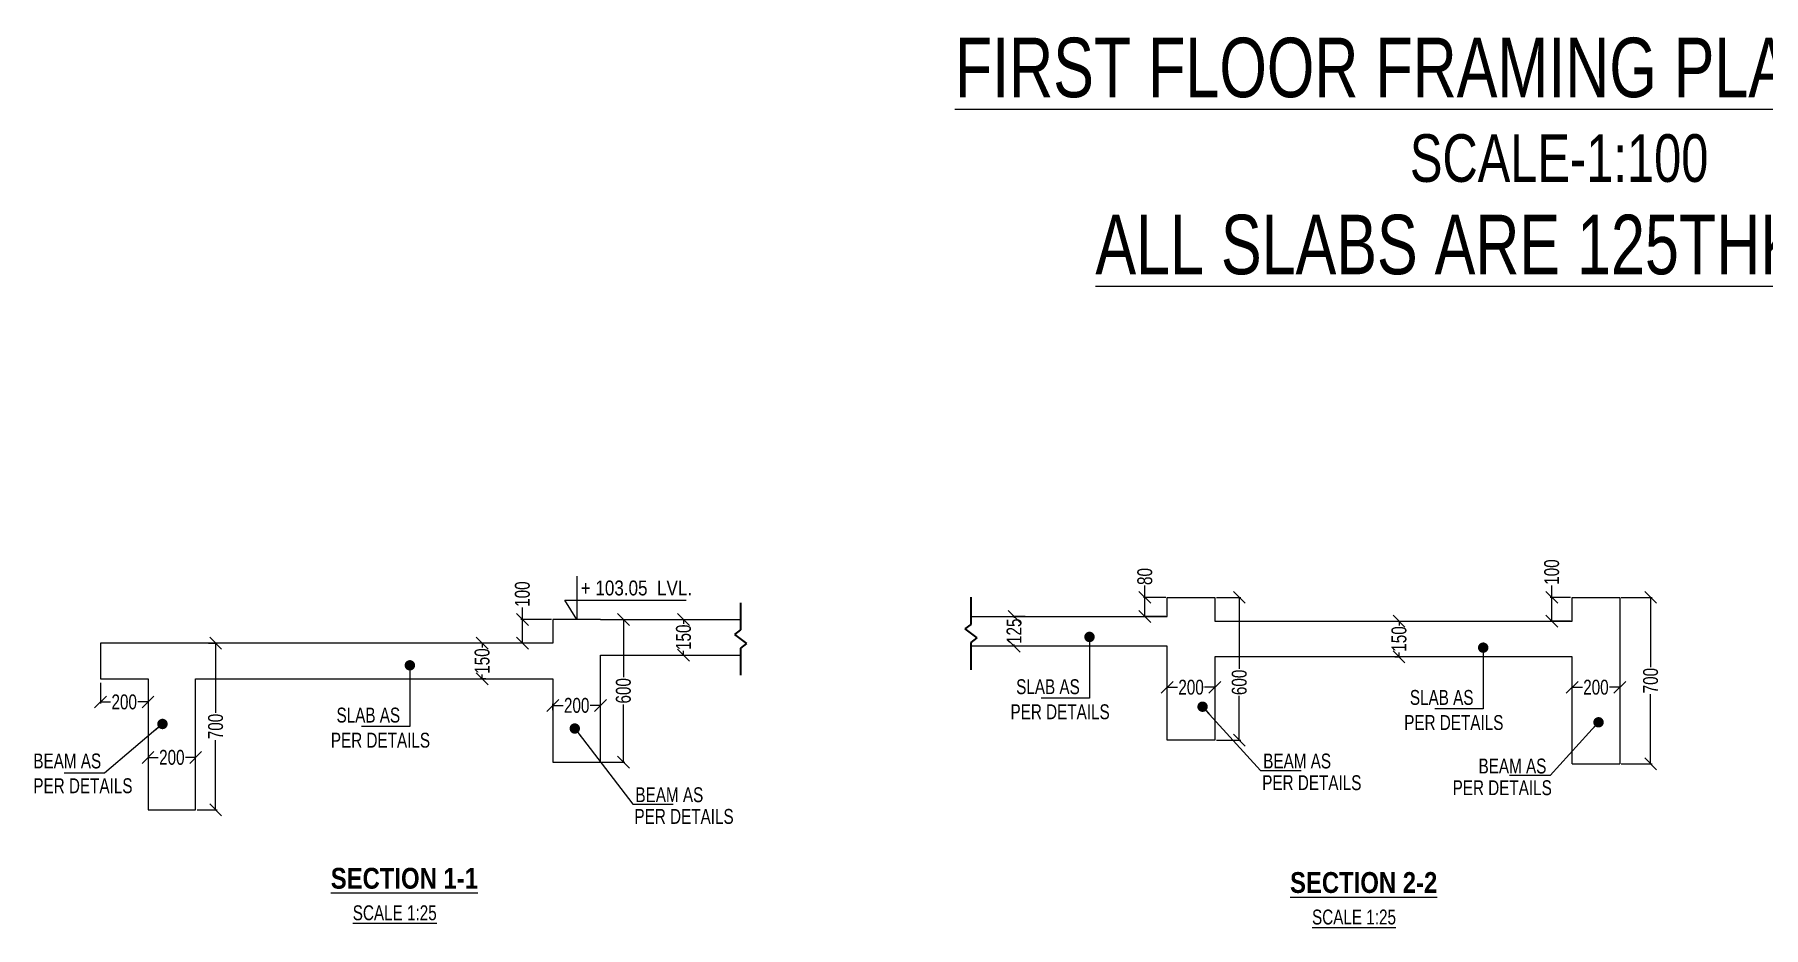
# Model space of a CAD drawing. Header units: millimetres. Extents: x 1798 to 243113, y 1193 to 150435.
# Drawn here: x 142742 to 150001, y 113868 to 117620 of the extents above; entities that cross this region are included whole.
import ezdxf

# ---------------------------------------------------------------- set-up
doc = ezdxf.new("R2010")
doc.units = ezdxf.units.MM
doc.linetypes.add('CONTINU', pattern=[0])
for name, color, linetype, lineweight in [('-S-TEXT', 6, 'Continuous', 0), ('A-DETL-____-MEDM', 7, 'Continuous', 30), ('LOW WALL', 6, 'Continuous', 20), ('S - COL', 5, 'Continuous', 13), ('S - SEC CUT', 5, 'Continuous', 13), ('S-BEAM', 7, 'Continuous', 9), ('SEC TEXT', 50, 'Continuous', 5)]:
    doc.layers.add(name, color=color, linetype=linetype, lineweight=lineweight)
doc.layers.add('BEAM-1', color=7, linetype='CONTINU')
doc.layers.add('TEXT', color=7, linetype='Continuous')
doc.styles.add('ARIAL', font='arial.ttf')
doc.styles.add('sd', font='ARIALNB.TTF')
doc.styles.add('SED', font='ARIALN.TTF', dxfattribs={"height": 250})
doc.styles.add('SOBHA', font='swisscl.ttf')
doc.styles.add('sobha.sed', font='swisscl.ttf')
doc.dimstyles.new('S--25', dxfattribs={"dimscale": 25, "dimtxt": 2.5, "dimasz": 2, "dimexe": 0.25, "dimexo": 0.25, "dimgap": 0.1, "dimtad": 0, "dimdec": 0, "dimrnd": 0.0005, "dimzin": 0, "dimdsep": 46, "dimtxsty": 'SOBHA', "dimblk": 'OBLIQUE', "dimcen": 0.09, "dimclrd": 8, "dimclre": 8, "dimclrt": 6, "dimadec": 0, "dimazin": 0, "dimtfac": 1, "dimtdec": 0, "dimtofl": 0, "dimtmove": 0, "dimatfit": 3, "dimfxl": 0.18, "dimtolj": 1, "dimtzin": 0, "dimlwd": -1, "dimlwe": -1, "dimarcsym": 0})
doc.dimstyles.new('S-25', dxfattribs={"dimscale": 25, "dimtxt": 2.5, "dimasz": 2.5, "dimexe": 0.25, "dimexo": 0.25, "dimgap": 0.1, "dimtad": 0, "dimdec": 0, "dimrnd": 0.0005, "dimzin": 0, "dimdsep": 46, "dimtxsty": 'SOBHA', "dimblk": 'OBLIQUE', "dimcen": 0.09, "dimclrd": 8, "dimclre": 8, "dimclrt": 6, "dimadec": 0, "dimazin": 0, "dimtfac": 1, "dimtdec": 0, "dimtofl": 0, "dimtmove": 0, "dimatfit": 3, "dimfxl": 0.18, "dimtolj": 1, "dimtzin": 0, "dimlwd": -1, "dimlwe": -1, "dimarcsym": 0})

# ---------------------------------------------------------------- blocks, each defined once
blk = doc.blocks.new('_OBLIQUE')
at = {"color": 0, "linetype": 'ByBlock'}
blk.add_line((-0.5, -0.5), (0.5, 0.5), dxfattribs=at)
blk = doc.blocks.new('*D444')
at = {"layer": 'S - COL', "color": 8, "transparency": 16777216}
for p, q in [((143018.3, 114895.8), (143018.3, 114808.8)), ((143018.3, 114815.1), (143061.2, 114815.1)), ((143218.3, 114815.1), (143175.3, 114815.1)), ((143218.3, 114829), (143218.3, 114808.8))]:
    blk.add_line(p, q, dxfattribs=at)
at = {"layer": 'S - COL', "color": 8, "transparency": 16777216, "xscale": 50, "yscale": 50, "zscale": 50, "rotation": 180}
blk.add_blockref('_OBLIQUE', (143018.3, 114815.1), dxfattribs=at)
at = {"layer": 'S - COL', "color": 8, "transparency": 16777216, "xscale": 50, "yscale": 50, "zscale": 50}
blk.add_blockref('_OBLIQUE', (143218.3, 114815.1), dxfattribs=at)
at = {"layer": 'S - COL', "color": 6, "transparency": 16777216, "insert": (143118.3, 114815.1), "char_height": 62.5, "attachment_point": 5, "style": 'SOBHA'}
blk.add_mtext('\\A1;200', dxfattribs=at)
blk = doc.blocks.new('*D445')
at = {"layer": 'S - COL', "color": 8, "transparency": 16777216}
for p, q in [((143218.3, 114582.1), (143261.2, 114582.1)), ((143418.3, 114582.1), (143375.3, 114582.1))]:
    blk.add_line(p, q, dxfattribs=at)
at = {"layer": 'S - COL', "color": 8, "transparency": 16777216, "xscale": 50, "yscale": 50, "zscale": 50, "rotation": 180}
blk.add_blockref('_OBLIQUE', (143218.3, 114582.1), dxfattribs=at)
at = {"layer": 'S - COL', "color": 8, "transparency": 16777216, "xscale": 50, "yscale": 50, "zscale": 50}
blk.add_blockref('_OBLIQUE', (143418.3, 114582.1), dxfattribs=at)
at = {"layer": 'S - COL', "color": 6, "transparency": 16777216, "insert": (143318.3, 114582.1), "char_height": 62.5, "attachment_point": 5, "style": 'SOBHA'}
blk.add_mtext('\\A1;200', dxfattribs=at)
blk = doc.blocks.new('*D446')
at = {"layer": 'S - COL', "color": 8, "transparency": 16777216}
for p, q in [((143472.7, 115062.1), (143508.5, 115062.1)), ((143502.2, 115062.1), (143502.2, 114769)), ((143502.2, 114362.1), (143502.2, 114655.2)), ((143424.5, 114362.1), (143508.5, 114362.1))]:
    blk.add_line(p, q, dxfattribs=at)
at = {"layer": 'S - COL', "color": 8, "transparency": 16777216, "xscale": 50, "yscale": 50, "zscale": 50}
for p, rotation in [((143502.2, 115062.1), 90), ((143502.2, 114362.1), 270)]:
    blk.add_blockref('_OBLIQUE', p, dxfattribs=dict(at, rotation=rotation))
at = {"layer": 'S - COL', "color": 6, "transparency": 16777216, "insert": (143502.2, 114712.1), "char_height": 62.5, "attachment_point": 5, "rotation": 90, "style": 'SOBHA'}
blk.add_mtext('\\A1;700', dxfattribs=at)
blk = doc.blocks.new('*D447')
at = {"layer": 'S - COL', "color": 8, "transparency": 16777216}
for p, q in [((144918.3, 114781.3), (144918.3, 114806.7)), ((144918.3, 114800.5), (144961.2, 114800.5)), ((145118.3, 114800.5), (145075.3, 114800.5)), ((145118.3, 114781.3), (145118.3, 114806.7))]:
    blk.add_line(p, q, dxfattribs=at)
at = {"layer": 'S - COL', "color": 8, "transparency": 16777216, "xscale": 50, "yscale": 50, "zscale": 50, "rotation": 180}
blk.add_blockref('_OBLIQUE', (144918.3, 114800.5), dxfattribs=at)
at = {"layer": 'S - COL', "color": 8, "transparency": 16777216, "xscale": 50, "yscale": 50, "zscale": 50}
blk.add_blockref('_OBLIQUE', (145118.3, 114800.5), dxfattribs=at)
at = {"layer": 'S - COL', "color": 6, "transparency": 16777216, "insert": (145018.3, 114800.5), "char_height": 62.5, "attachment_point": 5, "style": 'SOBHA'}
blk.add_mtext('\\A1;200', dxfattribs=at)
blk = doc.blocks.new('*D448')
at = {"layer": 'S - COL', "color": 8, "transparency": 16777216}
for p, q in [((145124.5, 115162.1), (145220.7, 115162.1)), ((145214.5, 115162.1), (145214.5, 114919.3)), ((145214.5, 114562.1), (145214.5, 114804.9)), ((145124.5, 114562.1), (145220.7, 114562.1))]:
    blk.add_line(p, q, dxfattribs=at)
at = {"layer": 'S - COL', "color": 8, "transparency": 16777216, "xscale": 50, "yscale": 50, "zscale": 50}
for p, rotation in [((145214.5, 115162.1), 90), ((145214.5, 114562.1), 270)]:
    blk.add_blockref('_OBLIQUE', p, dxfattribs=dict(at, rotation=rotation))
at = {"layer": 'S - COL', "color": 6, "transparency": 16777216, "insert": (145214.5, 114862.1), "char_height": 62.5, "attachment_point": 5, "rotation": 90, "style": 'SOBHA'}
blk.add_mtext('\\A1;600', dxfattribs=at)
blk = doc.blocks.new('*D449')
at = {"layer": 'S - COL', "color": 8, "transparency": 16777216}
for p, q in [((144637.3, 115062.1), (144615.1, 115062.1)), ((144621.4, 115062.1), (144621.4, 115043.4)), ((144621.4, 114912.1), (144621.4, 114930.7)), ((144637.3, 114912.1), (144615.1, 114912.1))]:
    blk.add_line(p, q, dxfattribs=at)
at = {"layer": 'S - COL', "color": 8, "transparency": 16777216, "xscale": 50, "yscale": 50, "zscale": 50}
for p, rotation in [((144621.4, 115062.1), 90), ((144621.4, 114912.1), 270)]:
    blk.add_blockref('_OBLIQUE', p, dxfattribs=dict(at, rotation=rotation))
at = {"layer": 'S - COL', "color": 6, "transparency": 16777216, "insert": (144621.4, 114987.1), "char_height": 62.5, "attachment_point": 5, "rotation": 90, "style": 'SOBHA'}
blk.add_mtext('\\A1;150', dxfattribs=at)
blk = doc.blocks.new('*D595')
at = {"layer": 'S - COL', "color": 8, "transparency": 16777216}
for p, q in [((145418.4, 115162.1), (145473.2, 115162.1)), ((145466.9, 115162.1), (145466.9, 115143.4)), ((145418.4, 115012.1), (145473.2, 115012.1)), ((145466.9, 115012.1), (145466.9, 115030.7))]:
    blk.add_line(p, q, dxfattribs=at)
at = {"layer": 'S - COL', "color": 8, "transparency": 16777216, "xscale": 50, "yscale": 50, "zscale": 50}
for p, rotation in [((145466.9, 115162.1), 90), ((145466.9, 115012.1), 270)]:
    blk.add_blockref('_OBLIQUE', p, dxfattribs=dict(at, rotation=rotation))
at = {"layer": 'S - COL', "color": 6, "transparency": 16777216, "insert": (145466.9, 115087.1), "char_height": 62.5, "attachment_point": 5, "rotation": 90, "style": 'SOBHA'}
blk.add_mtext('\\A1;150', dxfattribs=at)
blk = doc.blocks.new('*D596')
at = {"layer": 'S - COL', "color": 8, "transparency": 16777216}
for p, q in [((144790.3, 115162.1), (144790.3, 115212.1)), ((144912, 115162.1), (144784.1, 115162.1)), ((144790.3, 115062.1), (144790.3, 115162.1)), ((144912, 115062.1), (144784.1, 115062.1))]:
    blk.add_line(p, q, dxfattribs=at)
at = {"layer": 'S - COL', "color": 8, "transparency": 16777216, "xscale": 50, "yscale": 50, "zscale": 50}
for p, rotation in [((144790.3, 115162.1), 90), ((144790.3, 115062.1), 270)]:
    blk.add_blockref('_OBLIQUE', p, dxfattribs=dict(at, rotation=rotation))
at = {"layer": 'S - COL', "color": 6, "transparency": 16777216, "insert": (144790.3, 115268.4), "char_height": 62.5, "attachment_point": 5, "rotation": 90, "style": 'SOBHA'}
blk.add_mtext('\\A1;100', dxfattribs=at)
blk = doc.blocks.new('*D450')
at = {"layer": 'S - COL', "color": 8, "transparency": 16777216}
for p, q in [((149404.4, 115254.8), (149534.1, 115254.8)), ((149527.8, 115254.8), (149527.8, 114961.7)), ((149527.8, 114554.8), (149527.8, 114847.9)), ((149404.4, 114554.8), (149534.1, 114554.8))]:
    blk.add_line(p, q, dxfattribs=at)
at = {"layer": 'S - COL', "color": 8, "transparency": 16777216, "xscale": 50, "yscale": 50, "zscale": 50}
for p, rotation in [((149527.8, 115254.8), 90), ((149527.8, 114554.8), 270)]:
    blk.add_blockref('_OBLIQUE', p, dxfattribs=dict(at, rotation=rotation))
at = {"layer": 'S - COL', "color": 6, "transparency": 16777216, "insert": (149527.8, 114904.8), "char_height": 62.5, "attachment_point": 5, "rotation": 90, "style": 'SOBHA'}
blk.add_mtext('\\A1;700', dxfattribs=at)
blk = doc.blocks.new('*D451')
at = {"layer": 'S - COL', "color": 8, "transparency": 16777216}
for p, q in [((149112.5, 115254.8), (149112.5, 115304.8)), ((149191.9, 115254.8), (149106.3, 115254.8)), ((149112.5, 115154.8), (149112.5, 115254.8)), ((149191.9, 115154.8), (149106.3, 115154.8))]:
    blk.add_line(p, q, dxfattribs=at)
at = {"layer": 'S - COL', "color": 8, "transparency": 16777216, "xscale": 50, "yscale": 50, "zscale": 50}
for p, rotation in [((149112.5, 115254.8), 90), ((149112.5, 115154.8), 270)]:
    blk.add_blockref('_OBLIQUE', p, dxfattribs=dict(at, rotation=rotation))
at = {"layer": 'S - COL', "color": 6, "transparency": 16777216, "insert": (149112.5, 115361.1), "char_height": 62.5, "attachment_point": 5, "rotation": 90, "style": 'SOBHA'}
blk.add_mtext('\\A1;100', dxfattribs=at)
blk = doc.blocks.new('*D452')
at = {"layer": 'S - COL', "color": 8, "transparency": 16777216}
for p, q in [((147404.1, 115254.8), (147404.1, 115304.8)), ((147491.9, 115254.8), (147397.8, 115254.8)), ((147404.1, 115174.8), (147404.1, 115254.8)), ((147491.9, 115174.8), (147397.8, 115174.8))]:
    blk.add_line(p, q, dxfattribs=at)
at = {"layer": 'S - COL', "color": 8, "transparency": 16777216, "xscale": 50, "yscale": 50, "zscale": 50}
for p, rotation in [((147404.1, 115254.8), 90), ((147404.1, 115174.8), 270)]:
    blk.add_blockref('_OBLIQUE', p, dxfattribs=dict(at, rotation=rotation))
at = {"layer": 'S - COL', "color": 6, "transparency": 16777216, "insert": (147404.1, 115342.4), "char_height": 62.5, "attachment_point": 5, "rotation": 90, "style": 'SOBHA'}
blk.add_mtext('\\A1;80', dxfattribs=at)
blk = doc.blocks.new('*D453')
at = {"layer": 'S - COL', "color": 8, "transparency": 16777216}
for p, q in [((147704.4, 115254.8), (147806.9, 115254.8)), ((147800.6, 115254.8), (147800.6, 114954.8)), ((147800.6, 114654.8), (147800.6, 114840.3)), ((147704.4, 114654.8), (147806.9, 114654.8))]:
    blk.add_line(p, q, dxfattribs=at)
at = {"layer": 'S - COL', "color": 8, "transparency": 16777216, "xscale": 50, "yscale": 50, "zscale": 50}
for p, rotation in [((147800.6, 115254.8), 90), ((147800.6, 114654.8), 270)]:
    blk.add_blockref('_OBLIQUE', p, dxfattribs=dict(at, rotation=rotation))
at = {"layer": 'S - COL', "color": 6, "transparency": 16777216, "insert": (147800.6, 114897.5), "char_height": 62.5, "attachment_point": 5, "rotation": 90, "style": 'SOBHA'}
blk.add_mtext('\\A1;600', dxfattribs=at)
blk = doc.blocks.new('*D454')
at = {"layer": 'S - COL', "color": 8, "transparency": 16777216}
for p, q in [((148454.4, 115154.8), (148477.5, 115154.8)), ((148471.3, 115154.8), (148471.3, 115136.1)), ((148454.4, 115004.8), (148477.5, 115004.8)), ((148471.3, 115004.8), (148471.3, 115023.4))]:
    blk.add_line(p, q, dxfattribs=at)
at = {"layer": 'S - COL', "color": 8, "transparency": 16777216, "xscale": 50, "yscale": 50, "zscale": 50}
for p, rotation in [((148471.3, 115154.8), 90), ((148471.3, 115004.8), 270)]:
    blk.add_blockref('_OBLIQUE', p, dxfattribs=dict(at, rotation=rotation))
at = {"layer": 'S - COL', "color": 6, "transparency": 16777216, "insert": (148471.3, 115079.8), "char_height": 62.5, "attachment_point": 5, "rotation": 90, "style": 'SOBHA'}
blk.add_mtext('\\A1;150', dxfattribs=at)
blk = doc.blocks.new('*D455')
at = {"layer": 'S - COL', "color": 8, "transparency": 16777216}
for p, q in [((147498.1, 114883.2), (147498.1, 114883.2)), ((147498.1, 114876.9), (147541.1, 114876.9)), ((147698.1, 114876.9), (147655.2, 114876.9))]:
    blk.add_line(p, q, dxfattribs=at)
at = {"layer": 'S - COL', "color": 8, "transparency": 16777216, "xscale": 50, "yscale": 50, "zscale": 50, "rotation": 180}
blk.add_blockref('_OBLIQUE', (147498.1, 114876.9), dxfattribs=at)
at = {"layer": 'S - COL', "color": 8, "transparency": 16777216, "xscale": 50, "yscale": 50, "zscale": 50}
blk.add_blockref('_OBLIQUE', (147698.1, 114876.9), dxfattribs=at)
at = {"layer": 'S - COL', "color": 6, "transparency": 16777216, "insert": (147598.1, 114876.9), "char_height": 62.5, "attachment_point": 5, "style": 'SOBHA'}
blk.add_mtext('\\A1;200', dxfattribs=at)
blk = doc.blocks.new('*D456')
at = {"layer": 'S - COL', "color": 8, "transparency": 16777216}
for p, q in [((146901.3, 115174.8), (146848.8, 115174.8)), ((146855.1, 115174.8), (146855.1, 115168.6)), ((146901.3, 115049.8), (146848.8, 115049.8)), ((146855.1, 115049.8), (146855.1, 115056))]:
    blk.add_line(p, q, dxfattribs=at)
at = {"layer": 'S - COL', "color": 8, "transparency": 16777216, "xscale": 50, "yscale": 50, "zscale": 50}
for p, rotation in [((146855.1, 115174.8), 90), ((146855.1, 115049.8), 270)]:
    blk.add_blockref('_OBLIQUE', p, dxfattribs=dict(at, rotation=rotation))
at = {"layer": 'S - COL', "color": 6, "transparency": 16777216, "insert": (146855.1, 115112.3), "char_height": 62.5, "attachment_point": 5, "rotation": 90, "style": 'SOBHA'}
blk.add_mtext('\\A1;125', dxfattribs=at)
blk = doc.blocks.new('*D457')
at = {"layer": 'S - COL', "color": 8, "transparency": 16777216}
for p, q in [((149198.1, 114883.2), (149198.1, 114883.2)), ((149198.1, 114876.9), (149241.1, 114876.9)), ((149398.1, 114876.9), (149355.2, 114876.9))]:
    blk.add_line(p, q, dxfattribs=at)
at = {"layer": 'S - COL', "color": 8, "transparency": 16777216, "xscale": 50, "yscale": 50, "zscale": 50, "rotation": 180}
blk.add_blockref('_OBLIQUE', (149198.1, 114876.9), dxfattribs=at)
at = {"layer": 'S - COL', "color": 8, "transparency": 16777216, "xscale": 50, "yscale": 50, "zscale": 50}
blk.add_blockref('_OBLIQUE', (149398.1, 114876.9), dxfattribs=at)
at = {"layer": 'S - COL', "color": 6, "transparency": 16777216, "insert": (149298.1, 114876.9), "char_height": 62.5, "attachment_point": 5, "style": 'SOBHA'}
blk.add_mtext('\\A1;200', dxfattribs=at)

msp = doc.modelspace()

# ---------------------------------------------------------------- linework, layer by layer
at = {"layer": 'A-DETL-____-MEDM', "color": 8, "lineweight": 35}
for p, q in [((145706, 115232.3), (145706, 115118)), ((146673.4, 115255.5), (146673.4, 115141.2)), ((146673.4, 115141.2), (146648, 115122.2)), ((145706, 115118), (145680.6, 115099)), ((145680.6, 115099), (145731.4, 115060.9)), ((146648, 115122.2), (146698.8, 115084.1)), ((146698.8, 115084.1), (146673.4, 115065)), ((146673.4, 115065), (146673.4, 114950.7)), ((145731.4, 115060.9), (145706, 115041.8)), ((145706, 115041.8), (145706, 114927.5))]:
    msp.add_line(p, q, dxfattribs=at)
at = {"layer": 'BEAM-1'}
for p, q in [((149198.1, 115254.8), (149398.1, 115254.8)), ((145118.3, 115162.1), (145706, 115162.1)), ((145118.3, 115012.1), (145706, 115012.1)), ((149198.1, 114554.8), (149398.1, 114554.8))]:
    msp.add_line(p, q, dxfattribs=at)
for points in [[(146673.4, 115174.8), (147498.1, 115174.8), (147498.1, 115254.8), (147698.1, 115254.8), (147698.1, 115154.8), (149198.1, 115154.8), (149198.1, 115254.8)], [(149398.1, 115254.8), (149398.1, 114554.8)], [(145118.3, 115162.1), (144918.3, 115162.1), (144918.3, 115062.1), (143418.3, 115062.1), (143418.3, 115062.1), (143018.3, 115062.1), (143018.3, 114912.1), (143218.3, 114912.1), (143218.3, 114362.1), (143418.3, 114362.1), (143418.3, 114912.1), (144918.3, 114912.1), (144918.3, 114562.1), (145118.3, 114562.1), (145118.3, 114962.1), (145118.3, 115012.1)], [(149198.1, 114554.8), (149198.1, 115004.8), (147698.1, 115004.8), (147698.1, 114654.8), (147498.1, 114654.8), (147498.1, 115049.8), (146673.4, 115049.8)]]:
    msp.add_lwpolyline(points, dxfattribs=at)
at = {"layer": 'S - SEC CUT', "color": 9}
msp.add_lwpolyline([(145018.3, 115343.3), (145018.3, 115162.1), (144969.2, 115243.3), (145478.3, 115243.3)], dxfattribs=at)

# ---------------------------------------------------------------- texts
at = {"layer": '-S-TEXT', "linetype": 'Continuous', "ltscale": 150000, "attachment_point": 1, "style": 'ARIAL'}
for s, width, insert, char_height in [('{\\fSwis721 LtCn BT|b0|i0|c0|p34;\\LFIRST FLOOR FRAMING PLAN @103.05M LVL}', 7736.464, (146606.4, 117606.4), 250), ('{\\fSwis721 LtCn BT|b0|i0|c0|p34;\\W1;SCALE-1:100}', 1300.427, (148517, 117200.7), 200)]:
    msp.add_mtext_dynamic_manual_height_columns(s, width=width, gutter_width=250, heights=[0], dxfattribs=dict(at, insert=insert, char_height=char_height))
at = {"layer": '-S-TEXT', "linetype": 'Continuous', "ltscale": 150000, "insert": (147196.4, 116862.5), "char_height": 250, "width": 3743.653, "attachment_point": 1, "style": 'ARIAL'}
msp.add_mtext('{\\fSwis721 LtCn BT|b0|i0|c0|p34;\\W1;\\LALL SLABS ARE 125THK U.O.N}', dxfattribs=at)
at = {"layer": 'LOW WALL', "color": 7, "char_height": 62.5, "style": 'sobha.sed'}
for s, insert, width, attachment_point in [('BEAM AS \\PPER DETAILS', (142736.7, 114598.6), 2170.491, 1), ('\\pxql;{\\LSCALE 1:25}', (145883.4, 113897.2, 259914.1), 1805.445, 9), ('\\pxql;{\\LSCALE 1:25}', (149911.5, 113879.4, 259914.1), 1805.445, 9)]:
    msp.add_mtext(s, dxfattribs=dict(at, insert=insert, width=width, attachment_point=attachment_point))
at = {"layer": 'S - SEC CUT', "color": 4, "insert": (145035.1, 115325.5), "char_height": 62.5, "width": 499.107, "attachment_point": 1, "style": 'SED'}
msp.add_mtext('+ 103.05  LVL.', dxfattribs=at)
at = {"layer": 'SEC TEXT', "color": 1, "linetype": 'ByBlock', "char_height": 87.5, "width": 1682.513, "attachment_point": 1, "rotation": 0.01072, "style": 'sd'}
for s, insert in [('{\\LSECTION 1-1}', (143985.6, 114118.1, 259914.1)), ('{\\LSECTION 2-2}', (148013.7, 114100.3, 259914.1))]:
    msp.add_mtext(s, dxfattribs=dict(at, insert=insert))
at = {"layer": 'TEXT', "style": 'sobha.sed'}
for s, p in [(' SLAB AS', (146845.9, 114848.1, 133055.2)), (' SLAB AS', (148499.1, 114803, 133055.2)), (' SLAB AS', (143992, 114728.8, 133055.2)), ('PER DETAILS', (146839.9, 114742.7, 133055.2)), ('PER DETAILS', (148493.1, 114697.6, 133055.2)), ('PER DETAILS', (143986.1, 114623.4, 133055.2)), ('BEAM AS', (147901.1, 114535.9)), ('BEAM AS', (148805.2, 114514.8)), ('PER DETAILS', (147896.9, 114444.8)), ('PER DETAILS', (148696.4, 114423.6)), ('BEAM AS', (145265, 114394.2)), ('PER DETAILS', (145260.9, 114303.1))]:
    msp.add_text(s, height=62.5, dxfattribs=at).set_placement(p)

# ---------------------------------------------------------------- dimensions: what is measured, and where the dimension line sits
at = {"layer": 'S - COL'}
for base, p1, p2, picture, middle in [((149112.5, 115254.8), (149198.1, 115154.8), (149198.1, 115254.8), '*D451', (149112.5, 115361.1)), ((144790.3, 115162.1), (144918.3, 115062.1), (144918.3, 115162.1), '*D596', (144790.3, 115268.4)), ((149527.8, 114554.8), (149398.1, 115254.8), (149398.1, 114554.8), '*D450', (149527.8, 114904.8)), ((145214.5, 114562.1), (145118.3, 115162.1), (145118.3, 114562.1), '*D448', (145214.5, 114862.1)), ((145466.9, 115012.1), (145412.1, 115162.1), (145412.1, 115012.1), '*D595', (145466.9, 115087.1)), ((146855.1, 115049.8), (146907.6, 115174.8), (146907.6, 115049.8), '*D456', (146855.1, 115112.3)), ((148471.3, 115004.8), (148448.1, 115154.8), (148448.1, 115004.8), '*D454', (148471.3, 115079.8)), ((143502.2, 115062.1), (143418.3, 114362.1), (143466.5, 115062.1), '*D446', (143502.2, 114712.1)), ((144621.4, 114912.1), (144643.5, 115062.1), (144643.5, 114912.1), '*D449', (144621.4, 114987.1))]:
    dim = msp.add_linear_dim(base=base, p1=p1, p2=p2, angle=90, dimstyle='S--25', dxfattribs=at)
    dim.commit()
    dim.dimension.update_dxf_attribs({"geometry": picture, "text_midpoint": middle})
for base, p1, p2, picture, middle in [((147404.1, 115254.8), (147498.1, 115174.8), (147498.1, 115254.8), '*D452', (147404.1, 115342.4)), ((147800.6, 114654.8), (147698.1, 115254.8), (147698.1, 114654.8), '*D453', (147800.6, 114897.5))]:
    dim = msp.add_linear_dim(base=base, p1=p1, p2=p2, angle=90, dimstyle='S--25', dxfattribs=at)
    dim.commit()
    dim.dimension.update_dxf_attribs({"geometry": picture, "text_midpoint": middle, "dimtype": 160})
for base, p1, p2, picture, middle in [((147698.1, 114876.9), (147498.1, 114876.9), (147698.1, 114876.9), '*D455', (147598.1, 114876.9)), ((149398.1, 114876.9), (149198.1, 114876.9), (149398.1, 114876.9), '*D457', (149298.1, 114876.9)), ((143018.3, 114815.1), (143218.3, 114835.2), (143018.3, 114902), '*D444', (143118.3, 114815.1)), ((144918.3, 114800.5), (145118.3, 114775), (144918.3, 114775), '*D447', (145018.3, 114800.5)), ((143218.3, 114582.1), (143418.3, 114582.1), (143218.3, 114582.1), '*D445', (143318.3, 114582.1))]:
    dim = msp.add_linear_dim(base=base, p1=p1, p2=p2, dimstyle='S--25', dxfattribs=at)
    dim.commit()
    dim.dimension.update_dxf_attribs({"geometry": picture, "text_midpoint": middle})

# ---------------------------------------------------------------- leaders
at = {"layer": 'S-BEAM'}
for points in [[(147171.6, 115088.5, 133055.2), (147171.6, 114831.6, 133055.2), (146968.2, 114831.6, 133055.2)], [(148824.8, 115043.4, 133055.2), (148824.8, 114786.5, 133055.2), (148621.4, 114786.5, 133055.2)], [(144317.8, 114969.2, 133055.2), (144317.8, 114712.3, 133055.2), (144114.3, 114712.3, 133055.2)], [(147646.4, 114795.3), (147890.1, 114527.3), (148059.8, 114527.3)], [(143279, 114722.7), (143035.3, 114516), (142865.6, 114516)], [(145010.3, 114703.6), (145254.1, 114385.5), (145423.8, 114385.5)], [(149309.1, 114729.8), (149105.6, 114506.1), (148935.9, 114506.1)]]:
    msp.add_leader(points, dimstyle='S-25', override={"dimasz": 1.75, "dimldrblk": 'Dot'}, dxfattribs=at)

doc.saveas('drawing.dxf')
